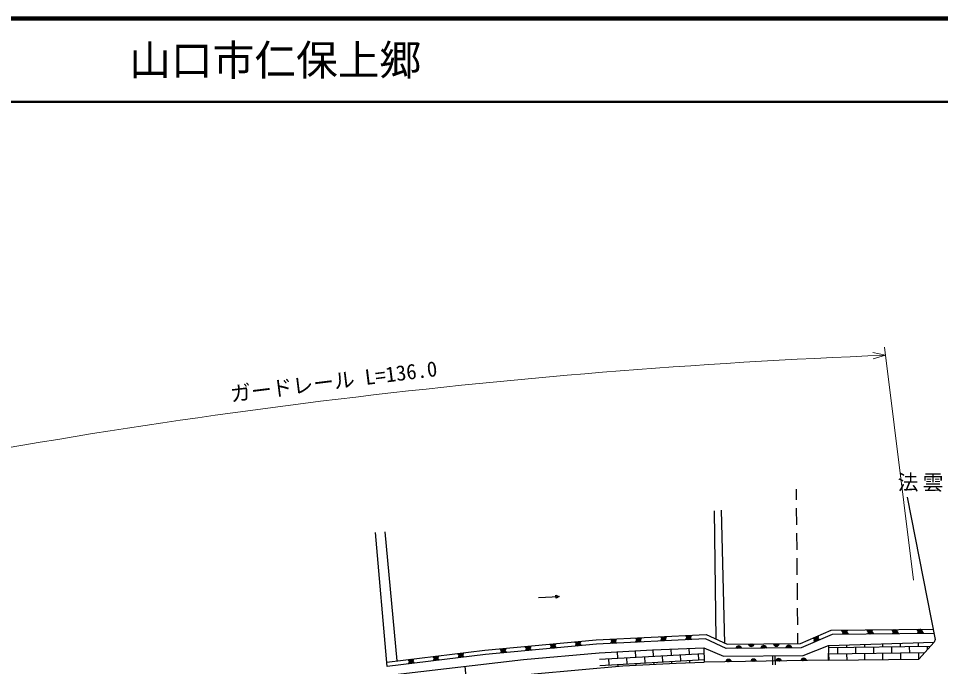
# Model space of a CAD drawing. Units: millimetres, scale not verified. Extents: x 40000 to 680000, y 20000 to 380000.
# Drawn here: x 391752 to 502276, y 302254 to 380000 of the extents above; entities that cross this region are included whole.
import ezdxf
from ezdxf.enums import TextEntityAlignment as Align

# ---------------------------------------------------------------- set-up
doc = ezdxf.new("R2010")
doc.units = ezdxf.units.MM
doc.header["$LTSCALE"] = 1000
for name, color, linetype, lineweight in [('M-BGD', 7, 'Continuous', 25), ('M-STR-HTXT', 7, 'Continuous', 13), ('M-TTL', 2, 'Continuous', 140), ('M-TTL-LINE', 7, 'Continuous', 50)]:
    doc.layers.add(name, color=color, linetype=linetype, lineweight=lineweight)
doc.layers.add('M-TTL-TXT', color=7, linetype='Continuous')
doc.styles.add('ＭＳ ゴシック', font='')
doc.styles.get('ＭＳ ゴシック').set_extended_font_data('MS Gothic')

msp = doc.modelspace()

# ---------------------------------------------------------------- linework, layer by layer
at = {"layer": 'M-BGD'}
for p, q in [((485018, 322271), (485005, 323523)), ((475161, 320934), (475337, 305560)), ((476411, 305065), (476036, 321020)), ((485047, 319271), (485027, 321271)), ((435940, 302280), (434553, 318323)), ((435653, 318397), (437117, 302932)), ((485077, 316271), (485057, 318271)), ((485106, 313271), (485087, 315271)), ((485136, 310271), (485116, 312271)), ((454068, 310547), (456565, 310661)), ((456182, 310831), (456565, 310661)), ((456199, 310457), (456182, 310831)), ((456565, 310661), (456199, 310457)), ((485165, 307271), (485146, 309271)), ((485188, 305019), (485175, 306271)), ((488838, 304769), (501498, 305196)), ((497495, 304621), (497489, 305061)), ((499644, 304649), (499638, 305133)), ((501498, 305196), (499664, 303149)), ((463511, 304010), (463552, 303261)), ((465657, 304129), (465699, 303380)), ((467804, 304246), (467846, 303498)), ((469953, 304335), (469992, 303617)), ((472101, 304425), (472139, 303736)), ((473908, 304499), (473929, 302762)), ((488838, 304769), (488812, 303011)), ((501024, 304667), (488834, 304511)), ((488895, 304512), (488892, 304771)), ((489980, 303775), (489970, 304525)), ((491045, 304539), (491041, 304843)), ((492130, 303803), (492120, 304553)), ((493195, 304567), (493190, 304916)), ((494279, 303830), (494270, 304580)), ((495345, 304594), (495340, 304988)), ((496429, 303858), (496420, 304608)), ((498579, 303885), (498569, 304635)), ((500724, 304332), (500719, 304663)), ((461407, 303143), (473916, 303834)), ((461450, 302394), (473925, 303083)), ((462479, 303202), (462520, 302453)), ((464625, 303321), (464667, 302572)), ((466772, 303439), (466814, 302690)), ((468919, 303558), (468960, 302809)), ((470034, 302868), (470046, 302644)), ((471066, 303676), (471107, 302928)), ((472180, 302987), (472195, 302715)), ((473212, 303795), (473254, 303046)), ((488812, 303011), (473929, 302762)), ((482164, 302457), (482154, 303558)), ((482414, 303560), (482435, 302463)), ((488812, 303011), (499664, 303149)), ((500344, 303908), (488823, 303761)), ((488914, 303012), (488905, 303762)), ((491064, 303039), (491055, 303789)), ((493214, 303067), (493204, 303817)), ((495364, 303094), (495354, 303844)), ((497514, 303122), (497504, 303872)), ((499664, 303149), (499654, 303899)), ((445439, 300571), (445280, 302289)), ((463594, 302512), (463606, 302287)), ((465740, 302631), (465752, 302421)), ((467887, 302750), (467899, 302533))]:
    msp.add_line(p, q, dxfattribs=at)
for points in [[(498280, 322593), (501612, 305500), (501498, 305196)], [(435896, 302784), (447662, 304208), (460986, 305442), (474195, 306087), (476695, 304934), (485480, 305022), (489172, 306619), (501369, 306744)], [(501467, 306239), (489279, 306115), (485587, 304517), (476586, 304427), (474096, 305576), (461022, 304938), (447716, 303705), (435940, 302280)], [(364619, 289697), (375110, 290835), (379984, 291550), (403003, 295675), (419748, 298834), (426055, 299903), (433821, 300936), (452302, 303118), (461364, 303891), (467731, 304243), (473908, 304499), (476249, 303513), (485827, 303586), (488838, 304769)], [(365339, 287627), (371208, 288509), (383374, 290274), (398592, 292756), (415930, 296126), (430767, 298609), (439796, 299869), (453555, 301395), (464211, 302340), (470569, 302672), (473929, 302762)]]:
    msp.add_lwpolyline(points, dxfattribs=at)
for centre, radius, start, end in [((490770, 306689), 354, 189.38454, 351.78971), ((490770, 306689), 283, 191.60857, 349.56568), ((490874, 306077), 354, 9.38454, 171.78971), ((490770, 306689), 212, 195.3549, 345.81935), ((490874, 306077), 283, 11.60857, 169.56568), ((490770, 306689), 142, 203.06663, 338.10762), ((490874, 306077), 212, 15.3549, 165.81935), ((490770, 306689), 100, 213.38429, 327.78996), ((490874, 306077), 142, 23.06663, 158.10762), ((490874, 306077), 100, 33.38429, 147.78996), ((493770, 306720), 354, 189.38454, 351.78971), ((493770, 306720), 283, 191.60857, 349.56568), ((493874, 306107), 354, 9.38454, 171.78971), ((493770, 306720), 212, 195.3549, 345.81935), ((493874, 306107), 283, 11.60857, 169.56568), ((493770, 306720), 142, 203.06663, 338.10762), ((493874, 306107), 212, 15.3549, 165.81935), ((493770, 306720), 100, 213.38429, 327.78996), ((493874, 306107), 142, 23.06663, 158.10762), ((493874, 306107), 100, 33.38429, 147.78996), ((496770, 306751), 354, 189.38454, 351.78971), ((496770, 306751), 283, 191.60857, 349.56568), ((496874, 306138), 354, 9.38454, 171.78971), ((496770, 306751), 212, 195.3549, 345.81935), ((496874, 306138), 283, 11.60857, 169.56568), ((496770, 306751), 142, 203.06663, 338.10762), ((496874, 306138), 212, 15.3549, 165.81935), ((496770, 306751), 100, 213.38429, 327.78996), ((496874, 306138), 142, 23.06663, 158.10762), ((496874, 306138), 100, 33.38429, 147.78996), ((499770, 306782), 354, 189.38454, 351.78971), ((499770, 306782), 283, 191.60857, 349.56568), ((499873, 306169), 354, 9.38454, 171.78971), ((499770, 306782), 212, 195.3549, 345.81935), ((499873, 306169), 283, 11.60857, 169.56568), ((499770, 306782), 142, 203.06663, 338.10762), ((499873, 306169), 212, 15.3549, 165.81935), ((499770, 306782), 100, 213.38429, 327.78996), ((499873, 306169), 142, 23.06663, 158.10762), ((499873, 306169), 100, 33.38429, 147.78996), ((458800, 305294), 354, 194.09129, 356.49647), ((458800, 305294), 283, 196.31533, 354.27243), ((458800, 305294), 212, 200.06166, 350.5261), ((458800, 305294), 142, 207.77338, 342.81437), ((458800, 305294), 100, 218.09105, 332.49671), ((463067, 304983), 354, 11.59018, 173.99536), ((463093, 305599), 354, 191.59018, 353.99536), ((463067, 304983), 283, 13.81422, 171.77132), ((463093, 305599), 283, 193.81422, 351.77132), ((463067, 304983), 212, 17.56055, 168.025), ((463093, 305599), 212, 197.56055, 348.025), ((463067, 304983), 142, 25.27228, 160.31327), ((463093, 305599), 142, 205.27228, 340.31327), ((463067, 304983), 100, 35.58994, 149.99561), ((463093, 305599), 100, 215.58994, 329.99561), ((466063, 305130), 354, 11.59018, 173.99536), ((466090, 305745), 354, 191.59018, 353.99536), ((466063, 305130), 283, 13.81422, 171.77132), ((466090, 305745), 283, 193.81422, 351.77132), ((466063, 305130), 212, 17.56055, 168.025), ((466090, 305745), 212, 197.56055, 348.025), ((466063, 305130), 142, 25.27228, 160.31327), ((466090, 305745), 142, 205.27228, 340.31327), ((466063, 305130), 100, 35.58994, 149.99561), ((466090, 305745), 100, 215.58994, 329.99561), ((469060, 305276), 354, 11.59018, 173.99536), ((469086, 305892), 354, 191.59018, 353.99536), ((469060, 305276), 283, 13.81422, 171.77132), ((469086, 305892), 283, 193.81422, 351.77132), ((469060, 305276), 212, 17.56055, 168.025), ((469086, 305892), 212, 197.56055, 348.025), ((469060, 305276), 142, 25.27228, 160.31327), ((469086, 305892), 142, 205.27228, 340.31327), ((469060, 305276), 100, 35.58994, 149.99561), ((469086, 305892), 100, 215.58994, 329.99561), ((472056, 305422), 354, 11.59018, 173.99536), ((472082, 306038), 354, 191.59018, 353.99536), ((472056, 305422), 283, 13.81422, 171.77132), ((472082, 306038), 283, 193.81422, 351.77132), ((472056, 305422), 212, 17.56055, 168.025), ((472082, 306038), 212, 197.56055, 348.025), ((472056, 305422), 142, 25.27228, 160.31327), ((472082, 306038), 142, 205.27228, 340.31327), ((472056, 305422), 100, 35.58994, 149.99561), ((472082, 306038), 100, 215.58994, 329.99561), ((487304, 305870), 354, 212.19065, 14.59582), ((487304, 305870), 283, 214.41469, 12.37179), ((487454, 305266), 354, 32.19065, 194.59582), ((487304, 305870), 212, 218.16101, 8.62546), ((487454, 305266), 283, 34.41469, 192.37179), ((487304, 305870), 142, 225.87274, 0.91373), ((487454, 305266), 212, 38.16101, 188.62546), ((487304, 305870), 100, 236.1904, 350.59607), ((487454, 305266), 142, 45.87274, 180.91373), ((487454, 305266), 100, 56.1904, 170.59607), ((449838, 304464), 354, 194.09129, 356.49647), ((449893, 303852), 354, 14.09129, 176.49647), ((449838, 304464), 283, 196.31533, 354.27243), ((449893, 303852), 283, 16.31533, 174.27243), ((449838, 304464), 212, 200.06166, 350.5261), ((449893, 303852), 212, 20.06166, 170.5261), ((449838, 304464), 142, 207.77338, 342.81437), ((449893, 303852), 142, 27.77338, 162.81437), ((449838, 304464), 100, 218.09105, 332.49671), ((449893, 303852), 100, 38.09105, 152.49671), ((452826, 304741), 354, 194.09129, 356.49647), ((452880, 304129), 354, 14.09129, 176.49647), ((452826, 304741), 283, 196.31533, 354.27243), ((452880, 304129), 283, 16.31533, 174.27243), ((452826, 304741), 212, 200.06166, 350.5261), ((452880, 304129), 212, 20.06166, 170.5261), ((452826, 304741), 142, 207.77338, 342.81437), ((452880, 304129), 142, 27.77338, 162.81437), ((452826, 304741), 100, 218.09105, 332.49671), ((452880, 304129), 100, 38.09105, 152.49671), ((455813, 305017), 354, 194.09129, 356.49647), ((455867, 304406), 354, 14.09129, 176.49647), ((455813, 305017), 283, 196.31533, 354.27243), ((455867, 304406), 283, 16.31533, 174.27243), ((455813, 305017), 212, 200.06166, 350.5261), ((455867, 304406), 212, 20.06166, 170.5261), ((455813, 305017), 142, 207.77338, 342.81437), ((455867, 304406), 142, 27.77338, 162.81437), ((455813, 305017), 100, 218.09105, 332.49671), ((455867, 304406), 100, 38.09105, 152.49671), ((458855, 304683), 354, 14.09129, 176.49647), ((458855, 304683), 283, 16.31533, 174.27243), ((458855, 304683), 212, 20.06166, 170.5261), ((458855, 304683), 142, 27.77338, 162.81437), ((458855, 304683), 100, 38.09105, 152.49671), ((478087, 304388), 354, 9.37073, 171.77591), ((478087, 304388), 283, 11.59477, 169.55187), ((478087, 304388), 212, 15.3411, 165.80554), ((478087, 304388), 142, 23.05283, 158.09382), ((478087, 304388), 100, 33.37049, 147.77615), ((479587, 305017), 354, 189.37073, 351.77591), ((479587, 305017), 283, 191.59477, 349.55187), ((479587, 305017), 212, 195.3411, 345.80554), ((479587, 305017), 142, 203.05283, 338.09382), ((479587, 305017), 100, 213.37049, 327.77615), ((481087, 304418), 354, 9.37073, 171.77591), ((481087, 304418), 283, 11.59477, 169.55187), ((481087, 304418), 212, 15.3411, 165.80554), ((481087, 304418), 142, 23.05283, 158.09382), ((481087, 304418), 100, 33.37049, 147.77615), ((482587, 305047), 354, 189.37073, 351.77591), ((482587, 305047), 283, 191.59477, 349.55187), ((482587, 305047), 212, 195.3411, 345.80554), ((482587, 305047), 142, 203.05283, 338.09382), ((482587, 305047), 100, 213.37049, 327.77615), ((484087, 304448), 354, 9.37073, 171.77591), ((484087, 304448), 283, 11.59477, 169.55187), ((484087, 304448), 212, 15.3411, 165.80554), ((484087, 304448), 142, 23.05283, 158.09382), ((484087, 304448), 100, 33.37049, 147.77615), ((438795, 303189), 354, 195.69701, 358.10218), ((438856, 302578), 354, 15.69701, 178.10218), ((438795, 303189), 283, 197.92104, 355.87815), ((438856, 302578), 283, 17.92104, 175.87815), ((438795, 303189), 212, 201.66737, 352.13182), ((438795, 303189), 142, 209.3791, 344.42009), ((438795, 303189), 100, 219.69676, 334.10243), ((441773, 303550), 354, 195.69701, 358.10218), ((441834, 302939), 354, 15.69701, 178.10218), ((441773, 303550), 283, 197.92104, 355.87815), ((441834, 302939), 283, 17.92104, 175.87815), ((441773, 303550), 212, 201.66737, 352.13182), ((441834, 302939), 212, 21.66737, 172.13182), ((441773, 303550), 142, 209.3791, 344.42009), ((441773, 303550), 100, 219.69676, 334.10243), ((441834, 302939), 142, 29.3791, 164.42009), ((441834, 302939), 100, 39.69676, 154.10243), ((444751, 303910), 354, 195.69701, 358.10218), ((444813, 303299), 354, 15.69701, 178.10218), ((444751, 303910), 283, 197.92104, 355.87815), ((444813, 303299), 283, 17.92104, 175.87815), ((444751, 303910), 212, 201.66737, 352.13182), ((444813, 303299), 212, 21.66737, 172.13182), ((444751, 303910), 142, 209.3791, 344.42009), ((444751, 303910), 100, 219.69676, 334.10243), ((444813, 303299), 142, 29.3791, 164.42009), ((444813, 303299), 100, 39.69676, 154.10243), ((476872, 302757), 354, 9.75586, 172.16104), ((476872, 302757), 283, 11.9799, 169.937), ((476872, 302757), 212, 15.72623, 166.19068), ((476872, 302757), 142, 23.43796, 158.47895), ((476872, 302757), 100, 33.75562, 148.16128), ((479871, 302807), 354, 9.75586, 172.16104), ((479871, 302807), 283, 11.9799, 169.937), ((479871, 302807), 212, 15.72623, 166.19068), ((479871, 302807), 142, 23.43796, 158.47895), ((479871, 302807), 100, 33.75562, 148.16128), ((482871, 302857), 354, 9.75586, 172.16104), ((482871, 302857), 283, 11.9799, 169.937), ((482871, 302857), 212, 15.72623, 166.19068), ((482871, 302857), 142, 23.43796, 158.47895), ((482871, 302857), 100, 33.75562, 148.16128), ((485870, 302907), 354, 9.75586, 172.16104), ((485870, 302907), 283, 11.9799, 169.937), ((485870, 302907), 212, 15.72623, 166.19068), ((485870, 302907), 142, 23.43796, 158.47895), ((485870, 302907), 100, 33.75562, 148.16128), ((438856, 302578), 212, 21.66737, 172.13182), ((438856, 302578), 142, 29.3791, 164.42009), ((438856, 302578), 100, 39.69676, 154.10243)]:
    msp.add_arc(centre, radius, start, end, dxfattribs=at)
at = {"layer": 'M-STR-HTXT'}
for p, q in [((499041, 312613), (495559, 340585)), ((495682, 339593), (494169, 339909)), ((495682, 339593), (494198, 339160))]:
    msp.add_line(p, q, dxfattribs=at)
msp.add_arc((526720, -459191), 799387, 92.22516, 101.96652, dxfattribs=at)
at = {"layer": 'M-TTL'}
msp.add_line((680000, 380000), (40000, 380000), dxfattribs=at)
at = {"layer": 'M-TTL-LINE'}
msp.add_line((40000, 370000), (680000, 370000), dxfattribs=at)

# ---------------------------------------------------------------- texts
at = {"layer": 'M-BGD', "insert": (497131, 323216), "char_height": 1833, "attachment_point": 7, "style": 'ＭＳ ゴシック'}
msp.add_mtext('\\T1.2;法雲院橋', dxfattribs=at)
at = {"layer": 'M-STR-HTXT', "style": 'ＭＳ ゴシック'}
msp.add_text('ガードレール L=136.0', height=1833, rotation=7.096, dxfattribs=at).set_placement((429726, 335020), align=Align.BOTTOM_CENTER)
at = {"layer": 'M-TTL-TXT', "style": 'ＭＳ ゴシック'}
msp.add_text('山口市仁保上郷', height=3666, dxfattribs=at).set_placement((405024, 375000), align=Align.MIDDLE_LEFT)

doc.saveas('drawing.dxf')
